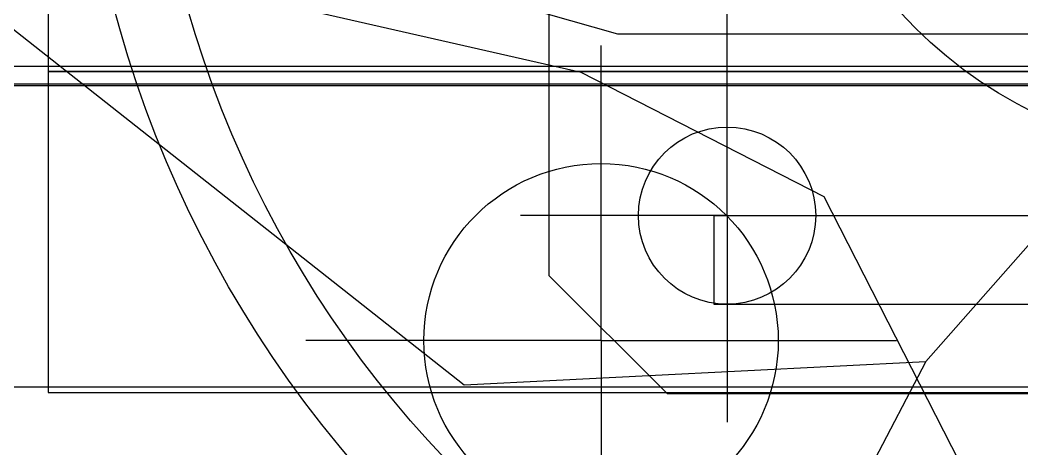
# Model space of a CAD drawing. Extents: x -381 to 213, y -63 to 250.
# Drawn here: x -138.5 to -121.54, y 0.18 to 7.44 of the extents above; entities that cross this region are included whole.
import ezdxf

# ---------------------------------------------------------------- set-up
doc = ezdxf.new("R2010")
doc.units = 0
doc.header["$MEASUREMENT"] = 0
for name, pattern in [('K5LT65535', [0]), ('K5LT_AXLED', [19.5, 15, -1.5, 1.5, -1.5]), ('K5LT_BASIC', [0])]:
    doc.linetypes.add(name, pattern=pattern)
doc.layers.add('Системный слой', color=7, linetype='Continuous')

# ---------------------------------------------------------------- blocks, each defined once
blk = doc.blocks.new('*U')
at = {"layer": 'Системный слой', "color": 5, "linetype": 'K5LT_BASIC'}
for p, q in [((-41.505, 21.831), (-41.505, -22.169)), ((-65.617, 15.179), (-65.617, -3.821)), ((156.17, 1.223), (-168.83, 1.223)), ((-168.83, 1.223), (-168.83, -0.277)), ((-168.83, -0.277), (156.17, -0.277)), ((-65.617, -3.821), (-63.617, -5.821)), ((-63.617, -5.821), (-44.617, -5.821)), ((-41.505, -22.169), (43.495, -22.169)), ((43.495, -22.17), (-41.505, -22.17)), ((-41.505, -22.17), (-41.505, -27.611)), ((-41.505, -27.611), (43.495, -27.611))]:
    blk.add_line(p, q, dxfattribs=at)
at = {"layer": 'Системный слой', "color": 30, "linetype": 'K5LT_AXLED'}
for p, q in [((-62.602, -2.806), (-62.602, 0.694)), ((83.405, -4.626), (83.405, 0.374)), ((83.405, -4.626), (83.405, 0.374)), ((-62.602, -2.806), (-66.102, -2.806)), ((-62.602, -2.806), (-59.102, -2.806)), ((-62.602, -2.806), (-62.602, -6.306)), ((83.405, -4.626), (78.405, -4.626)), ((83.405, -4.626), (78.405, -4.626)), ((83.405, -4.626), (88.405, -4.626)), ((83.405, -4.626), (83.405, -9.626)), ((83.405, -4.626), (88.405, -4.626)), ((83.405, -4.626), (83.405, -9.626))]:
    blk.add_line(p, q, dxfattribs=at)
blk = doc.blocks.new('*F')
at = {"layer": 'Системный слой', "color": 5, "linetype": 'K5LT65535'}
for points in [[(64.596, 19.329), (64.622, 7.622), (81.088, -5.377), (88.903, -4.978), (92.492, -0.911), (98.313, 0.923), (104.773, 1.96), (112.827, 1.96), (117.931, 0.764), (123.434, -1.15)], [(61.31, -34.166), (-32.345, -34.121), (-47.082, -29.094), (-58.662, -6.988), (-60.958, -2.49), (-65.073, -0.385), (-75.983, 2.103), (-86.605, 2.103), (-95.888, 2.103), (-104.022, -0.385), (-108.998, -5.361), (-114.262, -13.687), (-130.243, -13.687), (-130.243, 12.152), (-51.58, 12.152), (-42.01, -15.983), (-39.427, -18.567), (-35.886, -20.385), (-31.867, -21.534), (54.835, -21.534), (57.084, -19.285), (57.084, 15.692), (64.596, 15.692), (64.622, 7.622)], [(88.903, -4.978), (73.671, -34.166), (61.31, -34.166), (62.188, 7.622), (64.622, 7.622), (81.088, -5.377), (88.903, -4.978)]]:
    blk.add_lwpolyline(points, dxfattribs=at)
at = {"layer": 'Системный слой', "color": 5, "linetype": 'K5LT_BASIC'}
for centre, radius in [((94.013, 5.981), 62.534), ((94.013, 5.981), 62.534), ((94.013, 5.981), 37.817), ((94.013, 5.981), 37.817), ((94.013, 5.981), 31.192), ((94.013, 5.981), 31.192), ((94.013, 5.982), 29.543), ((94.013, 5.982), 29.543), ((-54.117, 5.679), 7.5), ((-54.117, 5.679), 6), ((-21.536, -16.111), 19.5), ((-21.536, -16.111), 18.3), ((-62.602, -2.806), 1.5), ((83.405, -4.626), 3), ((83.405, -4.626), 3)]:
    blk.add_circle(centre, radius, dxfattribs=at)
at = {"layer": 'Системный слой'}
blk.add_blockref('*U', (0, 0), dxfattribs=at)
blk.add_blockref('*U', (0, 0), dxfattribs=at)
blk.add_blockref('*U', (0, 0), dxfattribs=at)
blk.add_blockref('*U', (0, 0), dxfattribs=at)
blk.add_blockref('*U', (0, 0), dxfattribs=at)
blk.add_blockref('*U', (0, 0), dxfattribs=at)
blk.add_blockref('*U', (0, 0), dxfattribs=at)
blk.add_blockref('*U', (0, 0), dxfattribs=at)
blk.add_blockref('*U', (0, 0), dxfattribs=at)
blk.add_blockref('*U', (0, 0), dxfattribs=at)
blk.add_blockref('*U', (0, 0), dxfattribs=at)
blk.add_blockref('*U', (0, 0), dxfattribs=at)
blk.add_blockref('*U', (0, 0), dxfattribs=at)
blk.add_blockref('*U', (0, 0), dxfattribs=at)
blk.add_blockref('*U', (0, 0), dxfattribs=at)
blk.add_blockref('*U', (0, 0), dxfattribs=at)
blk.add_blockref('*U', (0, 0), dxfattribs=at)
blk.add_blockref('*U', (0, 0), dxfattribs=at)
blk.add_blockref('*U', (0, 0), dxfattribs=at)
blk.add_blockref('*U', (0, 0), dxfattribs=at)
blk.add_blockref('*U', (0, 0), dxfattribs=at)
blk.add_blockref('*U', (0, 0), dxfattribs=at)
blk.add_blockref('*U', (0, 0), dxfattribs=at)
blk.add_blockref('*U', (0, 0), dxfattribs=at)
blk.add_blockref('*U', (0, 0), dxfattribs=at)
blk.add_blockref('*U', (0, 0), dxfattribs=at)
blk.add_blockref('*U', (0, 0), dxfattribs=at)
blk.add_blockref('*U', (0, 0), dxfattribs=at)
blk.add_blockref('*U', (0, 0), dxfattribs=at)
blk.add_blockref('*U', (0, 0), dxfattribs=at)
blk.add_blockref('*U', (0, 0), dxfattribs=at)
blk.add_blockref('*U', (0, 0), dxfattribs=at)
blk.add_blockref('*U', (0, 0), dxfattribs=at)
blk.add_blockref('*U', (0, 0), dxfattribs=at)
blk.add_blockref('*U', (0, 0), dxfattribs=at)
blk.add_blockref('*U', (0, 0), dxfattribs=at)
blk.add_blockref('*U', (0, 0), dxfattribs=at)
blk.add_blockref('*U', (0, 0), dxfattribs=at)
blk.add_blockref('*U', (0, 0), dxfattribs=at)
blk.add_blockref('*U', (0, 0), dxfattribs=at)
blk.add_blockref('*U', (0, 0), dxfattribs=at)
blk.add_blockref('*U', (0, 0), dxfattribs=at)
blk.add_blockref('*U', (0, 0), dxfattribs=at)
blk.add_blockref('*U', (0, 0), dxfattribs=at)
blk.add_blockref('*U', (0, 0), dxfattribs=at)
blk.add_blockref('*U', (0, 0), dxfattribs=at)
blk.add_blockref('*U', (0, 0), dxfattribs=at)
blk.add_blockref('*U', (0, 0), dxfattribs=at)
blk.add_blockref('*U', (0, 0), dxfattribs=at)
blk.add_blockref('*U', (0, 0), dxfattribs=at)
blk.add_blockref('*U', (0, 0), dxfattribs=at)
blk.add_blockref('*U', (0, 0), dxfattribs=at)
blk.add_blockref('*U', (0, 0), dxfattribs=at)
blk.add_blockref('*U', (0, 0), dxfattribs=at)
blk.add_blockref('*U', (0, 0), dxfattribs=at)
blk.add_blockref('*U', (0, 0), dxfattribs=at)
blk.add_blockref('*U', (0, 0), dxfattribs=at)
blk.add_blockref('*U', (0, 0), dxfattribs=at)
blk.add_blockref('*U', (0, 0), dxfattribs=at)
blk.add_blockref('*U', (0, 0), dxfattribs=at)
blk.add_blockref('*U', (0, 0), dxfattribs=at)
blk.add_blockref('*U', (0, 0), dxfattribs=at)
blk.add_blockref('*U', (0, 0), dxfattribs=at)
blk.add_blockref('*U', (0, 0), dxfattribs=at)
blk.add_blockref('*U', (0, 0), dxfattribs=at)
blk.add_blockref('*U', (0, 0), dxfattribs=at)
blk.add_blockref('*U', (0, 0), dxfattribs=at)
blk.add_blockref('*U', (0, 0), dxfattribs=at)
blk.add_blockref('*U', (0, 0), dxfattribs=at)
blk.add_blockref('*U', (0, 0), dxfattribs=at)
blk.add_blockref('*U', (0, 0), dxfattribs=at)
blk.add_blockref('*U', (0, 0), dxfattribs=at)
blk.add_blockref('*U', (0, 0), dxfattribs=at)
blk.add_blockref('*U', (0, 0), dxfattribs=at)
blk.add_blockref('*U', (0, 0), dxfattribs=at)
blk.add_blockref('*U', (0, 0), dxfattribs=at)
blk.add_blockref('*U', (0, 0), dxfattribs=at)
blk.add_blockref('*U', (0, 0), dxfattribs=at)
blk.add_blockref('*U', (0, 0), dxfattribs=at)
blk.add_blockref('*U', (0, 0), dxfattribs=at)
blk.add_blockref('*U', (0, 0), dxfattribs=at)
blk.add_blockref('*U', (0, 0), dxfattribs=at)
blk.add_blockref('*U', (0, 0), dxfattribs=at)
blk.add_blockref('*U', (0, 0), dxfattribs=at)
blk.add_blockref('*U', (0, 0), dxfattribs=at)
blk.add_blockref('*U', (0, 0), dxfattribs=at)
blk.add_blockref('*U', (0, 0), dxfattribs=at)
blk.add_blockref('*U', (0, 0), dxfattribs=at)
blk.add_blockref('*U', (0, 0), dxfattribs=at)
blk.add_blockref('*U', (0, 0), dxfattribs=at)
blk.add_blockref('*U', (0, 0), dxfattribs=at)
blk.add_blockref('*U', (0, 0), dxfattribs=at)
blk.add_blockref('*U', (0, 0), dxfattribs=at)
blk.add_blockref('*U', (0, 0), dxfattribs=at)
blk.add_blockref('*U', (0, 0), dxfattribs=at)
blk.add_blockref('*U', (0, 0), dxfattribs=at)
blk.add_blockref('*U', (0, 0), dxfattribs=at)
blk.add_blockref('*U', (0, 0), dxfattribs=at)
blk.add_blockref('*U', (0, 0), dxfattribs=at)
blk.add_blockref('*U', (0, 0), dxfattribs=at)
blk.add_blockref('*U', (0, 0), dxfattribs=at)
blk.add_blockref('*U', (0, 0), dxfattribs=at)
blk.add_blockref('*U', (0, 0), dxfattribs=at)
blk.add_blockref('*U', (0, 0), dxfattribs=at)
blk.add_blockref('*U', (0, 0), dxfattribs=at)
blk.add_blockref('*U', (0, 0), dxfattribs=at)
blk.add_blockref('*U', (0, 0), dxfattribs=at)
blk.add_blockref('*U', (0, 0), dxfattribs=at)
blk.add_blockref('*U', (0, 0), dxfattribs=at)
blk.add_blockref('*U', (0, 0), dxfattribs=at)
blk.add_blockref('*U', (0, 0), dxfattribs=at)
blk.add_blockref('*U', (0, 0), dxfattribs=at)
blk.add_blockref('*U', (0, 0), dxfattribs=at)
blk.add_blockref('*U', (0, 0), dxfattribs=at)
blk.add_blockref('*U', (0, 0), dxfattribs=at)
blk.add_blockref('*U', (0, 0), dxfattribs=at)
blk.add_blockref('*U', (0, 0), dxfattribs=at)
blk.add_blockref('*U', (0, 0), dxfattribs=at)
blk.add_blockref('*U', (0, 0), dxfattribs=at)
blk.add_blockref('*U', (0, 0), dxfattribs=at)
blk.add_blockref('*U', (0, 0), dxfattribs=at)
blk.add_blockref('*U', (0, 0), dxfattribs=at)
blk.add_blockref('*U', (0, 0), dxfattribs=at)
blk.add_blockref('*U', (0, 0), dxfattribs=at)
blk.add_blockref('*U', (0, 0), dxfattribs=at)
blk.add_blockref('*U', (0, 0), dxfattribs=at)
blk.add_blockref('*U', (0, 0), dxfattribs=at)
blk.add_blockref('*U', (0, 0), dxfattribs=at)
blk.add_blockref('*U', (0, 0), dxfattribs=at)
blk.add_blockref('*U', (0, 0), dxfattribs=at)
blk.add_blockref('*U', (0, 0), dxfattribs=at)
blk.add_blockref('*U', (0, 0), dxfattribs=at)
blk.add_blockref('*U', (0, 0), dxfattribs=at)
blk.add_blockref('*U', (0, 0), dxfattribs=at)
blk.add_blockref('*U', (0, 0), dxfattribs=at)
blk.add_blockref('*U', (0, 0), dxfattribs=at)
blk.add_blockref('*U', (0, 0), dxfattribs=at)
blk.add_blockref('*U', (0, 0), dxfattribs=at)
blk.add_blockref('*U', (0, 0), dxfattribs=at)
blk.add_blockref('*U', (0, 0), dxfattribs=at)
blk.add_blockref('*U', (0, 0), dxfattribs=at)
blk.add_blockref('*U', (0, 0), dxfattribs=at)
blk.add_blockref('*U', (0, 0), dxfattribs=at)
blk.add_blockref('*U', (0, 0), dxfattribs=at)
blk.add_blockref('*U', (0, 0), dxfattribs=at)
blk.add_blockref('*U', (0, 0), dxfattribs=at)
blk.add_blockref('*U', (0, 0), dxfattribs=at)
blk.add_blockref('*U', (0, 0), dxfattribs=at)
blk.add_blockref('*U', (0, 0), dxfattribs=at)
blk.add_blockref('*U', (0, 0), dxfattribs=at)
blk.add_blockref('*U', (0, 0), dxfattribs=at)
blk.add_blockref('*U', (0, 0), dxfattribs=at)
blk.add_blockref('*U', (0, 0), dxfattribs=at)
blk.add_blockref('*U', (0, 0), dxfattribs=at)
blk.add_blockref('*U', (0, 0), dxfattribs=at)
blk.add_blockref('*U', (0, 0), dxfattribs=at)
blk.add_blockref('*U', (0, 0), dxfattribs=at)
blk.add_blockref('*U', (0, 0), dxfattribs=at)
blk.add_blockref('*U', (0, 0), dxfattribs=at)
blk.add_blockref('*U', (0, 0), dxfattribs=at)
blk.add_blockref('*U', (0, 0), dxfattribs=at)
blk.add_blockref('*U', (0, 0), dxfattribs=at)
blk.add_blockref('*U', (0, 0), dxfattribs=at)
blk.add_blockref('*U', (0, 0), dxfattribs=at)
blk.add_blockref('*U', (0, 0), dxfattribs=at)
blk.add_blockref('*U', (0, 0), dxfattribs=at)
blk.add_blockref('*U', (0, 0), dxfattribs=at)
blk.add_blockref('*U', (0, 0), dxfattribs=at)
blk.add_blockref('*U', (0, 0), dxfattribs=at)
blk.add_blockref('*U', (0, 0), dxfattribs=at)
blk.add_blockref('*U', (0, 0), dxfattribs=at)
blk.add_blockref('*U', (0, 0), dxfattribs=at)
blk.add_blockref('*U', (0, 0), dxfattribs=at)
blk.add_blockref('*U', (0, 0), dxfattribs=at)
blk.add_blockref('*U', (0, 0), dxfattribs=at)
blk.add_blockref('*U', (0, 0), dxfattribs=at)
blk.add_blockref('*U', (0, 0), dxfattribs=at)
blk.add_blockref('*U', (0, 0), dxfattribs=at)
blk.add_blockref('*U', (0, 0), dxfattribs=at)
blk.add_blockref('*U', (0, 0), dxfattribs=at)
blk.add_blockref('*U', (0, 0), dxfattribs=at)
blk.add_blockref('*U', (0, 0), dxfattribs=at)
blk.add_blockref('*U', (0, 0), dxfattribs=at)
blk.add_blockref('*U', (0, 0), dxfattribs=at)
blk.add_blockref('*U', (0, 0), dxfattribs=at)
blk.add_blockref('*U', (0, 0), dxfattribs=at)
blk.add_blockref('*U', (0, 0), dxfattribs=at)
blk.add_blockref('*U', (0, 0), dxfattribs=at)
blk.add_blockref('*U', (0, 0), dxfattribs=at)
blk.add_blockref('*U', (0, 0), dxfattribs=at)
blk.add_blockref('*U', (0, 0), dxfattribs=at)
blk.add_blockref('*U', (0, 0), dxfattribs=at)
blk.add_blockref('*U', (0, 0), dxfattribs=at)
blk.add_blockref('*U', (0, 0), dxfattribs=at)
blk.add_blockref('*U', (0, 0), dxfattribs=at)
blk.add_blockref('*U', (0, 0), dxfattribs=at)
blk.add_blockref('*U', (0, 0), dxfattribs=at)
blk.add_blockref('*U', (0, 0), dxfattribs=at)
blk.add_blockref('*U', (0, 0), dxfattribs=at)
blk.add_blockref('*U', (0, 0), dxfattribs=at)
blk.add_blockref('*U', (0, 0), dxfattribs=at)
blk.add_blockref('*U', (0, 0), dxfattribs=at)
blk.add_blockref('*U', (0, 0), dxfattribs=at)
blk.add_blockref('*U', (0, 0), dxfattribs=at)
blk.add_blockref('*U', (0, 0), dxfattribs=at)
blk.add_blockref('*U', (0, 0), dxfattribs=at)
blk.add_blockref('*U', (0, 0), dxfattribs=at)

msp = doc.modelspace()

# ---------------------------------------------------------------- block references
at = {"layer": 'Системный слой'}
for name, p in [('*F', (-96.515, 28.741)), ('*F', (-63.927, 6.935)), ('*F', (-212.068, 6.637)), ('*F', (10.927, 6.609)), ('*F', (42.075, 2.903)), ('*U', (0, 0)), ('*U', (0, 0)), ('*U', (0, 0)), ('*U', (0, 0)), ('*U', (0, 0)), ('*U', (0, 0)), ('*U', (0, 0)), ('*U', (0, 0)), ('*U', (0, 0)), ('*U', (0, 0)), ('*U', (0, 0)), ('*U', (0, 0)), ('*U', (0, 0)), ('*U', (0, 0))]:
    msp.add_blockref(name, p, dxfattribs=at)

doc.saveas('drawing.dxf')
